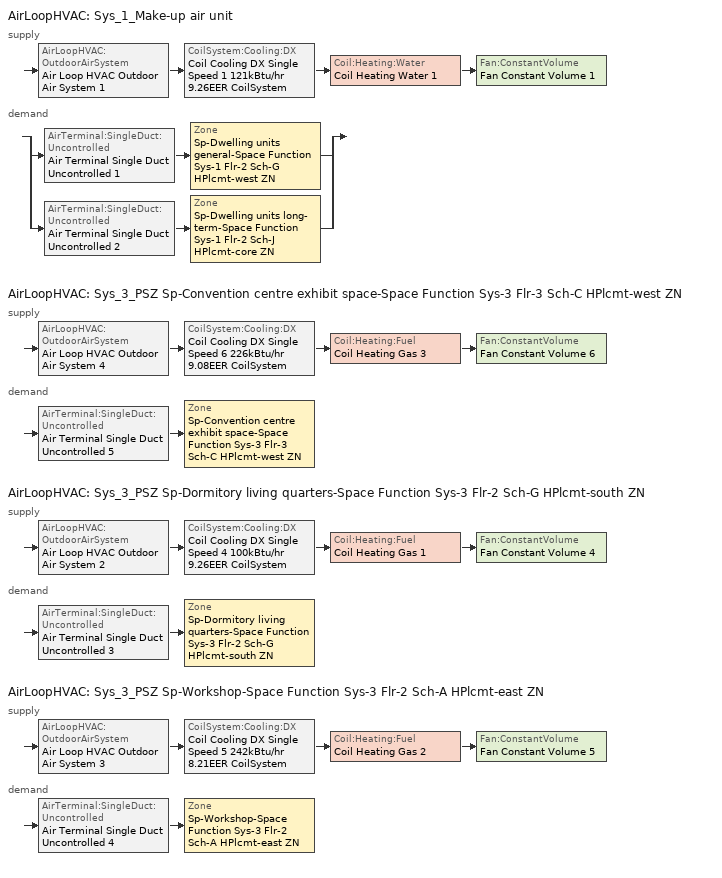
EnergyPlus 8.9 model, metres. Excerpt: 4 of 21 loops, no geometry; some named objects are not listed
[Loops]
AirLoopHVAC 'Sys_1_Make-up air unit'
 supply: AirLoopHVAC:OutdoorAirSystem 'Air Loop HVAC Outdoor Air System 1' > CoilSystem:Cooling:DX 'Coil Cooling DX Single Speed 1 121kBtu/hr 9.26EER CoilSystem' > Coil:Heating:Water 'Coil Heating Water 1' > Fan:ConstantVolume 'Fan Constant Volume 1'
 demand: split
  | AirTerminal:SingleDuct:Uncontrolled 'Air Terminal Single Duct Uncontrolled 1' > Zone 'Sp-Dwelling units general-Space Function Sys-1 Flr-2 Sch-G HPlcmt-west ZN'
  | AirTerminal:SingleDuct:Uncontrolled 'Air Terminal Single Duct Uncontrolled 2' > Zone 'Sp-Dwelling units long-term-Space Function Sys-1 Flr-2 Sch-J HPlcmt-core ZN'
AirLoopHVAC 'Sys_3_PSZ Sp-Convention centre exhibit space-Space Function Sys-3 Flr-3 Sch-C HPlcmt-west ZN'
 supply: AirLoopHVAC:OutdoorAirSystem 'Air Loop HVAC Outdoor Air System 4' > CoilSystem:Cooling:DX 'Coil Cooling DX Single Speed 6 226kBtu/hr 9.08EER CoilSystem' > Coil:Heating:Fuel 'Coil Heating Gas 3' > Fan:ConstantVolume 'Fan Constant Volume 6'
 demand: AirTerminal:SingleDuct:Uncontrolled 'Air Terminal Single Duct Uncontrolled 5' > Zone 'Sp-Convention centre exhibit space-Space Function Sys-3 Flr-3 Sch-C HPlcmt-west ZN'
AirLoopHVAC 'Sys_3_PSZ Sp-Dormitory living quarters-Space Function Sys-3 Flr-2 Sch-G HPlcmt-south ZN'
 supply: AirLoopHVAC:OutdoorAirSystem 'Air Loop HVAC Outdoor Air System 2' > CoilSystem:Cooling:DX 'Coil Cooling DX Single Speed 4 100kBtu/hr 9.26EER CoilSystem' > Coil:Heating:Fuel 'Coil Heating Gas 1' > Fan:ConstantVolume 'Fan Constant Volume 4'
 demand: AirTerminal:SingleDuct:Uncontrolled 'Air Terminal Single Duct Uncontrolled 3' > Zone 'Sp-Dormitory living quarters-Space Function Sys-3 Flr-2 Sch-G HPlcmt-south ZN'
AirLoopHVAC 'Sys_3_PSZ Sp-Workshop-Space Function Sys-3 Flr-2 Sch-A HPlcmt-east ZN'
 supply: AirLoopHVAC:OutdoorAirSystem 'Air Loop HVAC Outdoor Air System 3' > CoilSystem:Cooling:DX 'Coil Cooling DX Single Speed 5 242kBtu/hr 8.21EER CoilSystem' > Coil:Heating:Fuel 'Coil Heating Gas 2' > Fan:ConstantVolume 'Fan Constant Volume 5'
 demand: AirTerminal:SingleDuct:Uncontrolled 'Air Terminal Single Duct Uncontrolled 4' > Zone 'Sp-Workshop-Space Function Sys-3 Flr-2 Sch-A HPlcmt-east ZN'
[ZoneControl:Thermostat] Control Object Type 1=ThermostatSetpoint:DualSetpoint
Name | Zone or ZoneList | Control Type Schedule | Control Name 1
Sp-Convention centre exhibit space-Space Function Sys-3 Flr-3 Sch-C HPlcmt-west ZN Thermostat | Sp-Convention centre exhibit space-Space Function Sys-3 Flr-3 Sch-C HPlcmt-west ZN | Sp-Convention centre exhibit space-Space Function Sys-3 Flr-3 Sch-C HPlcmt-west ZN Thermostat Schedule | Space Function Convention centre exhibit space Thermostat 2
Sp-Dormitory living quarters-Space Function Sys-3 Flr-2 Sch-G HPlcmt-south ZN Thermostat | Sp-Dormitory living quarters-Space Function Sys-3 Flr-2 Sch-G HPlcmt-south ZN | Sp-Dormitory living quarters-Space Function Sys-3 Flr-2 Sch-G HPlcmt-south ZN Thermostat Schedule | Space Function Dormitory living quarters Thermostat 2
Sp-Dwelling units general-Space Function Sys-1 Flr-2 Sch-G HPlcmt-west ZN Thermostat | Sp-Dwelling units general-Space Function Sys-1 Flr-2 Sch-G HPlcmt-west ZN | Sp-Dwelling units general-Space Function Sys-1 Flr-2 Sch-G HPlcmt-west ZN Thermostat Schedule | Space Function Dwelling units general Thermostat 2
Sp-Dwelling units long-term-Space Function Sys-1 Flr-2 Sch-J HPlcmt-core ZN Thermostat | Sp-Dwelling units long-term-Space Function Sys-1 Flr-2 Sch-J HPlcmt-core ZN | Sp-Dwelling units long-term-Space Function Sys-1 Flr-2 Sch-J HPlcmt-core ZN Thermostat Schedule | Space Function Dwelling units long-term Thermostat 2
Sp-Workshop-Space Function Sys-3 Flr-2 Sch-A HPlcmt-east ZN Thermostat | Sp-Workshop-Space Function Sys-3 Flr-2 Sch-A HPlcmt-east ZN | Sp-Workshop-Space Function Sys-3 Flr-2 Sch-A HPlcmt-east ZN Thermostat Schedule | Space Function Workshop Thermostat 2
[ThermostatSetpoint:DualSetpoint]
Name | Heating Setpoint Temperature Schedule | Cooling Setpoint Temperature Schedule
Space Function Convention centre exhibit space Thermostat 2 | NECB-C-Thermostat Setpoint-Heating | NECB-C-Thermostat Setpoint-Cooling
Space Function Dormitory living quarters Thermostat 2; Space Function Dwelling units general Thermostat 2 | NECB-G-Thermostat Setpoint-Heating | NECB-G-Thermostat Setpoint-Cooling
Space Function Dwelling units long-term Thermostat 2 | NECB-J-Thermostat Setpoint-Heating | NECB-J-Thermostat Setpoint-Cooling
Space Function Workshop Thermostat 2 | NECB-A-Thermostat Setpoint-Heating | NECB-A-Thermostat Setpoint-Cooling
[AirTerminal:SingleDuct:Uncontrolled] Availability Schedule=Always On Discrete; Maximum Air Flow Rate {m3/s}=AutoSize
Air Terminal Single Duct Uncontrolled 5; Air Terminal Single Duct Uncontrolled 3; Air Terminal Single Duct Uncontrolled 1; Air Terminal Single Duct Uncontrolled 2; Air Terminal Single Duct Uncontrolled 4
[Zone equipment]
Sp-Convention centre exhibit space-Space Function Sys-3 Flr-3 Sch-C HPlcmt-west ZN: Air Terminal Single Duct Uncontrolled 5, Zone HVAC Baseboard Convective Water 5
Sp-Dormitory living quarters-Space Function Sys-3 Flr-2 Sch-G HPlcmt-south ZN: Air Terminal Single Duct Uncontrolled 3, Zone HVAC Baseboard Convective Water 3
Sp-Dwelling units general-Space Function Sys-1 Flr-2 Sch-G HPlcmt-west ZN: Sp-Dwelling units general-Space Function Sys-1 Flr-2 Sch-G HPlcmt-west ZN PTAC, Zone HVAC Baseboard Convective Water 1, Air Terminal Single Duct Uncontrolled 1
Sp-Dwelling units long-term-Space Function Sys-1 Flr-2 Sch-J HPlcmt-core ZN: Sp-Dwelling units long-term-Space Function Sys-1 Flr-2 Sch-J HPlcmt-core ZN PTAC, Zone HVAC Baseboard Convective Water 2, Air Terminal Single Duct Uncontrolled 2
Sp-Workshop-Space Function Sys-3 Flr-2 Sch-A HPlcmt-east ZN: Air Terminal Single Duct Uncontrolled 4, Zone HVAC Baseboard Convective Water 4
[Sizing:Zone] Zone Cooling Design Supply Air Temperature Input Method=SupplyAirTemperature; Zone Cooling Design Supply Air Temperature {C}=13; Zone Cooling Design Supply Air Temperature Difference {deltaC}=11.11; Zone Heating Design Supply Air Temperature Input Method=SupplyAirTemperature; Zone Heating Design Supply Air Temperature {C}=43; Zone Heating Design Supply Air Temperature Difference {deltaC}=11.11; Zone Cooling Design Supply Air Humidity Ratio {kgWater/kgDryAir}=0.0085; Zone Heating Design Supply Air Humidity Ratio {kgWater/kgDryAir}=0.008; Zone Heating Sizing Factor=1.3; Zone Cooling Sizing Factor=1.1; Cooling Design Air Flow Method=DesignDay; Cooling Design Air Flow Rate {m3/s}=0; Cooling Minimum Air Flow per Zone Floor Area {m3/s-m2}=0.000762; Cooling Minimum Air Flow {m3/s}=0; Cooling Minimum Air Flow Fraction=0; Heating Design Air Flow Method=DesignDay; Heating Design Air Flow Rate {m3/s}=0; Heating Maximum Air Flow per Zone Floor Area {m3/s-m2}=0.002032; Heating Maximum Air Flow {m3/s}=0.141576; Heating Maximum Air Flow Fraction=0.3; Account for Dedicated Outdoor Air System=No
Name | Design Specification Outdoor Air Object | Design Specification Zone Air Distribution Object
Sp-Convention centre exhibit space-Space Function Sys-3 Flr-3 Sch-C HPlcmt-west ZN | Space Function Convention centre exhibit space Ventilation | Sp-Convention centre exhibit space-Space Function Sys-3 Flr-3 Sch-C HPlcmt-west ZN Design Spec Zone Air Dist
Sp-Dormitory living quarters-Space Function Sys-3 Flr-2 Sch-G HPlcmt-south ZN | Space Function Dormitory living quarters Ventilation | Sp-Dormitory living quarters-Space Function Sys-3 Flr-2 Sch-G HPlcmt-south ZN Design Spec Zone Air Dist
Sp-Dwelling units general-Space Function Sys-1 Flr-2 Sch-G HPlcmt-west ZN | Space Function Dwelling units general Ventilation | Sp-Dwelling units general-Space Function Sys-1 Flr-2 Sch-G HPlcmt-west ZN Design Spec Zone Air Dist
Sp-Dwelling units long-term-Space Function Sys-1 Flr-2 Sch-J HPlcmt-core ZN | Space Function Dwelling units long-term Ventilation | Sp-Dwelling units long-term-Space Function Sys-1 Flr-2 Sch-J HPlcmt-core ZN Design Spec Zone Air Dist
Sp-Workshop-Space Function Sys-3 Flr-2 Sch-A HPlcmt-east ZN | Space Function Workshop Ventilation | Sp-Workshop-Space Function Sys-3 Flr-2 Sch-A HPlcmt-east ZN Design Spec Zone Air Dist
[DesignSpecification:ZoneAirDistribution] Zone Air Distribution Effectiveness in Cooling Mode=1; Zone Air Distribution Effectiveness in Heating Mode=1
Sp-Convention centre exhibit space-Space Function Sys-3 Flr-3 Sch-C HPlcmt-west ZN Design Spec Zone Air Dist; Sp-Dormitory living quarters-Space Function Sys-3 Flr-2 Sch-G HPlcmt-south ZN Design Spec Zone Air Dist; Sp-Dwelling units general-Space Function Sys-1 Flr-2 Sch-G HPlcmt-west ZN Design Spec Zone Air Dist; Sp-Dwelling units long-term-Space Function Sys-1 Flr-2 Sch-J HPlcmt-core ZN Design Spec Zone Air Dist; Sp-Workshop-Space Function Sys-3 Flr-2 Sch-A HPlcmt-east ZN Design Spec Zone Air Dist
[Controller:MechanicalVentilation] Demand Controlled Ventilation=No; System Outdoor Air Method=ZoneSum
Name | Availability Schedule | Zone Name 1 | Design Specification Outdoor Air Object Name 1 | Design Specification Zone Air Distribution Object Name 1 | Zone Name 2 | Design Specification Outdoor Air Object Name 2 | Design Specification Zone Air Distribution Object Name 2
Controller Mechanical Ventilation 4 | Sys_3_PSZ Sp-Convention centre exhibit space-Space Function Sys-3 Flr-3 Sch-C HPlcmt-west ZN Occ Sch | Sp-Convention centre exhibit space-Space Function Sys-3 Flr-3 Sch-C HPlcmt-west ZN | Space Function Convention centre exhibit space Ventilation | Sp-Convention centre exhibit space-Space Function Sys-3 Flr-3 Sch-C HPlcmt-west ZN Design Spec Zone Air Dist
Controller Mechanical Ventilation 2 | Sys_3_PSZ Sp-Dormitory living quarters-Space Function Sys-3 Flr-2 Sch-G HPlcmt-south ZN Occ Sch | Sp-Dormitory living quarters-Space Function Sys-3 Flr-2 Sch-G HPlcmt-south ZN | Space Function Dormitory living quarters Ventilation | Sp-Dormitory living quarters-Space Function Sys-3 Flr-2 Sch-G HPlcmt-south ZN Design Spec Zone Air Dist
Controller Mechanical Ventilation 1 | Sys_1_Make-up air unit Occ Sch | Sp-Dwelling units general-Space Function Sys-1 Flr-2 Sch-G HPlcmt-west ZN | Space Function Dwelling units general Ventilation | Sp-Dwelling units general-Space Function Sys-1 Flr-2 Sch-G HPlcmt-west ZN Design Spec Zone Air Dist | Sp-Dwelling units long-term-Space Function Sys-1 Flr-2 Sch-J HPlcmt-core ZN | Space Function Dwelling units long-term Ventilation | Sp-Dwelling units long-term-Space Function Sys-1 Flr-2 Sch-J HPlcmt-core ZN Design Spec Zone Air Dist
Controller Mechanical Ventilation 3 | Sys_3_PSZ Sp-Workshop-Space Function Sys-3 Flr-2 Sch-A HPlcmt-east ZN Occ Sch | Sp-Workshop-Space Function Sys-3 Flr-2 Sch-A HPlcmt-east ZN | Space Function Workshop Ventilation | Sp-Workshop-Space Function Sys-3 Flr-2 Sch-A HPlcmt-east ZN Design Spec Zone Air Dist
[DesignSpecification:OutdoorAir] Outdoor Air Method=Sum; Outdoor Air Flow per Person {m3/s-person}=0; Outdoor Air Flow per Zone {m3/s}=0; Outdoor Air Flow Air Changes per Hour {1/hr}=0
Name | Outdoor Air Flow per Zone Floor Area {m3/s-m2}
Space Function Convention centre exhibit space Ventilation | 0.0008636
Space Function Dormitory living quarters Ventilation; Space Function Dwelling units long-term Ventilation | 0.0005588
Space Function Dwelling units general Ventilation | 0.00039624
Space Function Workshop Ventilation | 0.0019304
[ZoneHVAC:PackagedTerminalAirConditioner] Availability Schedule=Always On Discrete; Cooling Supply Air Flow Rate {m3/s}=Autosize; Heating Supply Air Flow Rate {m3/s}=Autosize; No Load Supply Air Flow Rate {m3/s}=Autosize; Cooling Outdoor Air Flow Rate {m3/s}=Autosize; Heating Outdoor Air Flow Rate {m3/s}=Autosize; No Load Outdoor Air Flow Rate {m3/s}=Autosize; Fan Placement=DrawThrough
Name | Supply Air Fan | Heating Coil | Cooling Coil
Sp-Dwelling units general-Space Function Sys-1 Flr-2 Sch-G HPlcmt-west ZN PTAC | Fan Constant Volume 2 | Coil Heating Electric 1 | Coil Cooling DX Single Speed 2 155kBtu/hr 9.3EER
Sp-Dwelling units long-term-Space Function Sys-1 Flr-2 Sch-J HPlcmt-core ZN PTAC | Fan Constant Volume 3 | Coil Heating Electric 2 | Coil Cooling DX Single Speed 3 87kBtu/hr 9.3EER
[Fan:ConstantVolume] Fan Total Efficiency=0.39975; Pressure Rise {Pa}=640; Maximum Flow Rate {m3/s}=AutoSize; Motor Efficiency=0.615; Motor In Airstream Fraction=1
Name | Availability Schedule
Fan Constant Volume 2; Fan Constant Volume 3 | Always On Discrete
Fan Constant Volume 1 | Sys_1_Make-up air unit Occ Sch
Fan Constant Volume 6 | Sys_3_PSZ Sp-Convention centre exhibit space-Space Function Sys-3 Flr-3 Sch-C HPlcmt-west ZN Occ Sch
Fan Constant Volume 4 | Sys_3_PSZ Sp-Dormitory living quarters-Space Function Sys-3 Flr-2 Sch-G HPlcmt-south ZN Occ Sch
Fan Constant Volume 5 | Sys_3_PSZ Sp-Workshop-Space Function Sys-3 Flr-2 Sch-A HPlcmt-east ZN Occ Sch
[Coil:Heating:Electric] Availability Schedule=ON_OFF_ALWAYS_OFF; Efficiency=1; Nominal Capacity {W}=Autosize
Coil Heating Electric 1; Coil Heating Electric 2
[Coil:Cooling:DX:SingleSpeed] Availability Schedule=Always On Discrete; Gross Rated Total Cooling Capacity {W}=Autosize; Gross Rated Sensible Heat Ratio=Autosize; Rated Air Flow Rate {m3/s}=Autosize; Rated Evaporator Fan Power Per Volume Flow Rate {W/(m3/s)}=773.3; Total Cooling Capacity Function of Temperature Curve=DXCOOL-NECB2011-REF-CAPFT; Total Cooling Capacity Function of Flow Fraction Curve=DXCOOL-NECB2011-REF-CAPFFLOW; Energy Input Ratio Function of Temperature Curve=DXCOOL-NECB2011-REF-COOLEIRFT; Energy Input Ratio Function of Flow Fraction Curve=DXCOOL-NECB2011-REF-COOLEIRFFLOW; Part Load Fraction Correlation Curve=DXCOOL-NECB2011-REF-COOLPLFFPLR; Condenser Type=AirCooled; Evaporative Condenser Effectiveness=0; Evaporative Condenser Air Flow Rate {m3/s}=Autosize; Evaporative Condenser Pump Rated Power Consumption {W}=Autosize; Crankcase Heater Capacity {W}=0; Maximum Outdoor Dry-Bulb Temperature for Crankcase Heater Operation {C}=0; Basin Heater Capacity {W/K}=0; Basin Heater Setpoint Temperature {C}=10
Name | Gross Rated Cooling COP {W/W}
Coil Cooling DX Single Speed 2 155kBtu/hr 9.3EER | 3.25803
Coil Cooling DX Single Speed 3 87kBtu/hr 9.3EER | 3.20856
Coil Cooling DX Single Speed 1 121kBtu/hr 9.26EER | 3.21763
Coil Cooling DX Single Speed 6 226kBtu/hr 9.08EER | 3.22964
Coil Cooling DX Single Speed 4 100kBtu/hr 9.26EER | 3.20232
Coil Cooling DX Single Speed 5 242kBtu/hr 8.21EER | 2.9309
[AirLoopHVAC] Design Supply Air Flow Rate {m3/s}=AutoSize
Sys_1_Make-up air unit; Sys_3_PSZ Sp-Convention centre exhibit space-Space Function Sys-3 Flr-3 Sch-C HPlcmt-west ZN; Sys_3_PSZ Sp-Dormitory living quarters-Space Function Sys-3 Flr-2 Sch-G HPlcmt-south ZN; Sys_3_PSZ Sp-Workshop-Space Function Sys-3 Flr-2 Sch-A HPlcmt-east ZN
[Sizing:System] Design Outdoor Air Flow Rate {m3/s}=Autosize; Central Heating Maximum System Air Flow Ratio=1; Preheat Design Temperature {C}=7; Preheat Design Humidity Ratio {kgWater/kgDryAir}=0.008; Precool Design Temperature {C}=13; Precool Design Humidity Ratio {kgWater/kgDryAir}=0.008; Central Cooling Design Supply Air Temperature {C}=13; Central Heating Design Supply Air Temperature {C}=43; Type of Zone Sum to Use=NonCoincident; Central Cooling Design Supply Air Humidity Ratio {kgWater/kgDryAir}=0.0085; Central Heating Design Supply Air Humidity Ratio {kgWater/kgDryAir}=0.008; Cooling Supply Air Flow Rate Method=DesignDay; Cooling Supply Air Flow Rate {m3/s}=0; Cooling Supply Air Flow Rate Per Floor Area {m3/s-m2}=0.00996765; Cooling Fraction of Autosized Cooling Supply Air Flow Rate=1; Cooling Supply Air Flow Rate Per Unit Cooling Capacity {m3/s-W}=3.94755e-05; Heating Supply Air Flow Rate Method=DesignDay; Heating Supply Air Flow Rate {m3/s}=0; Heating Supply Air Flow Rate Per Floor Area {m3/s-m2}=0.00996765; Heating Fraction of Autosized Heating Supply Air Flow Rate=1; Heating Fraction of Autosized Cooling Supply Air Flow Rate=1; Heating Supply Air Flow Rate Per Unit Heating Capacity {m3/s-W}=3.15882e-05; System Outdoor Air Method=ZoneSum; Zone Maximum Outdoor Air Fraction=1; Cooling Design Capacity Method=CoolingDesignCapacity; Cooling Design Capacity {W}=Autosize; Cooling Design Capacity Per Floor Area {W/m2}=234.7; Fraction of Autosized Cooling Design Capacity=1; Heating Design Capacity Method=HeatingDesignCapacity; Heating Design Capacity {W}=Autosize; Heating Design Capacity Per Floor Area {W/m2}=157; Fraction of Autosized Heating Design Capacity=1; Central Cooling Capacity Control Method=OnOff
Name | Type of Load to Size On | 100% Outdoor Air in Cooling | 100% Outdoor Air in Heating
Sys_1_Make-up air unit | VentilationRequirement | Yes | Yes
Sys_3_PSZ Sp-Convention centre exhibit space-Space Function Sys-3 Flr-3 Sch-C HPlcmt-west ZN; Sys_3_PSZ Sp-Dormitory living quarters-Space Function Sys-3 Flr-2 Sch-G HPlcmt-south ZN; Sys_3_PSZ Sp-Workshop-Space Function Sys-3 Flr-2 Sch-A HPlcmt-east ZN | Sensible | No | No
[Controller:WaterCoil]
Controller Water Coil 1: Control Variable=Temperature; Action=Normal; Actuator Variable=Flow; Controller Convergence Tolerance {deltaC}=0.0001; Maximum Actuated Flow {m3/s}=Autosize; Minimum Actuated Flow {m3/s}=0
[Controller:OutdoorAir] Minimum Outdoor Air Flow Rate {m3/s}=Autosize; Maximum Outdoor Air Flow Rate {m3/s}=Autosize; Economizer Control Type=DifferentialEnthalpy; Economizer Control Action Type=ModulateFlow; Lockout Type=NoLockout; Minimum Limit Type=FixedMinimum; High Humidity Control=No; Control High Indoor Humidity Based on Outdoor Humidity Ratio=Yes
Name | Minimum Outdoor Air Schedule | Mechanical Ventilation Controller | Heat Recovery Bypass Control Type
Controller Outdoor Air 1 | Sys_1_Make-up air unit Occ Sch | Controller Mechanical Ventilation 1 | BypassWhenWithinEconomizerLimits
Controller Outdoor Air 4 | Sys_3_PSZ Sp-Convention centre exhibit space-Space Function Sys-3 Flr-3 Sch-C HPlcmt-west ZN Occ Sch | Controller Mechanical Ventilation 4 | BypassWhenOAFlowGreaterThanMinimum
Controller Outdoor Air 2 | Sys_3_PSZ Sp-Dormitory living quarters-Space Function Sys-3 Flr-2 Sch-G HPlcmt-south ZN Occ Sch | Controller Mechanical Ventilation 2 | BypassWhenOAFlowGreaterThanMinimum
Controller Outdoor Air 3 | Sys_3_PSZ Sp-Workshop-Space Function Sys-3 Flr-2 Sch-A HPlcmt-east ZN Occ Sch | Controller Mechanical Ventilation 3 | BypassWhenOAFlowGreaterThanMinimum
[HeatExchanger:AirToAir:SensibleAndLatent] Availability Schedule=Always On Discrete; Nominal Supply Air Flow Rate {m3/s}=Autosize; Sensible Effectiveness at 100% Heating Air Flow=0.5; Latent Effectiveness at 100% Heating Air Flow=0.5; Sensible Effectiveness at 75% Heating Air Flow=0.5; Latent Effectiveness at 75% Heating Air Flow=0.5; Sensible Effectiveness at 100% Cooling Air Flow=0.5; Latent Effectiveness at 100% Cooling Air Flow=0.5; Sensible Effectiveness at 75% Cooling Air Flow=0.5; Latent Effectiveness at 75% Cooling Air Flow=0.5; Supply Air Outlet Temperature Control=Yes; Heat Exchanger Type=Rotary; Frost Control Type=ExhaustOnly; Threshold Temperature {C}=-23.3; Initial Defrost Time Fraction=0.167; Rate of Defrost Time Fraction Increase {1/K}=1.44; Economizer Lockout=Yes
Name | Nominal Electric Power {W}
Sys_1_Make-up air unit ERV | 1585.41
Sys_3_PSZ Sp-Convention centre exhibit space-Space Function Sys-3 Flr-3 Sch-C HPlcmt-west ZN ERV | 1211.81
Sys_3_PSZ Sp-Dormitory living quarters-Space Function Sys-3 Flr-2 Sch-G HPlcmt-south ZN ERV | 801.761
Sys_3_PSZ Sp-Workshop-Space Function Sys-3 Flr-2 Sch-A HPlcmt-east ZN ERV | 2646.99
[SetpointManager:OutdoorAirPretreat] Control Variable=Temperature; Minimum Setpoint Temperature {C}=-99; Maximum Setpoint Temperature {C}=99; Minimum Setpoint Humidity Ratio {kgWater/kgDryAir}=1e-05; Maximum Setpoint Humidity Ratio {kgWater/kgDryAir}=1
Setpoint Manager Outdoor Air Pretreat 1; Setpoint Manager Outdoor Air Pretreat 2; Setpoint Manager Outdoor Air Pretreat 3; Setpoint Manager Outdoor Air Pretreat 4
[SetpointManager:MixedAir] Control Variable=Temperature
Node 44 OS Default SPM; Node 43 OS Default SPM; Node 42 OS Default SPM; Node 91 OS Default SPM; Node 90 OS Default SPM; Node 89 OS Default SPM; Node 65 OS Default SPM; Node 64 OS Default SPM; Node 63 OS Default SPM; Node 78 OS Default SPM; Node 77 OS Default SPM; Node 76 OS Default SPM
[CoilSystem:Cooling:DX] Availability Schedule=Always On Discrete
Name | Cooling Coil
Coil Cooling DX Single Speed 1 121kBtu/hr 9.26EER CoilSystem | Coil Cooling DX Single Speed 1 121kBtu/hr 9.26EER
Coil Cooling DX Single Speed 6 226kBtu/hr 9.08EER CoilSystem | Coil Cooling DX Single Speed 6 226kBtu/hr 9.08EER
Coil Cooling DX Single Speed 4 100kBtu/hr 9.26EER CoilSystem | Coil Cooling DX Single Speed 4 100kBtu/hr 9.26EER
Coil Cooling DX Single Speed 5 242kBtu/hr 8.21EER CoilSystem | Coil Cooling DX Single Speed 5 242kBtu/hr 8.21EER
[Coil:Heating:Water]
Coil Heating Water 1: Availability Schedule=Always On Discrete; U-Factor Times Area Value {W/K}=Autosize; Maximum Water Flow Rate {m3/s}=Autosize; Performance Input Method=UFactorTimesAreaAndDesignWaterFlowRate; Rated Capacity {W}=Autosize; Rated Inlet Water Temperature {C}=82.2; Rated Inlet Air Temperature {C}=16.6; Rated Outlet Water Temperature {C}=71.1; Rated Outlet Air Temperature {C}=32.2; Rated Ratio for Air and Water Convection=0.5
[SetpointManager:Scheduled]
Setpoint Manager Scheduled 1: Control Variable=Temperature; Schedule=Makeup-Air Unit Supply Air Temp
[Coil:Heating:Fuel] Availability Schedule=Always On Discrete; Fuel Type=NaturalGas; Burner Efficiency=0.81; Nominal Capacity {W}=AutoSize; Parasitic Electric Load {W}=0; Part Load Fraction Correlation Curve=FURNACE-EFFPLR-NECB2011; Parasitic Fuel Load {W}=0
Coil Heating Gas 3; Coil Heating Gas 1; Coil Heating Gas 2
[SetpointManager:SingleZone:Reheat] Control Variable=Temperature; Minimum Supply Air Temperature {C}=13; Maximum Supply Air Temperature {C}=43
Name | Control Zone
Setpoint Manager Single Zone Reheat 3 | Sp-Convention centre exhibit space-Space Function Sys-3 Flr-3 Sch-C HPlcmt-west ZN
Setpoint Manager Single Zone Reheat 1 | Sp-Dormitory living quarters-Space Function Sys-3 Flr-2 Sch-G HPlcmt-south ZN
Setpoint Manager Single Zone Reheat 2 | Sp-Workshop-Space Function Sys-3 Flr-2 Sch-A HPlcmt-east ZN
[Schedule:Compact]
Sp-Convention centre exhibit space-Space Function Sys-3 Flr-3 Sch-C HPlcmt-west ZN Thermostat Schedule; Sp-Dormitory living quarters-Space Function Sys-3 Flr-2 Sch-G HPlcmt-south ZN Thermostat Schedule; Sp-Dwelling units general-Space Function Sys-1 Flr-2 Sch-G HPlcmt-west ZN Thermostat Schedule; Sp-Dwelling units long-term-Space Function Sys-1 Flr-2 Sch-J HPlcmt-core ZN Thermostat Schedule; Sp-Workshop-Space Function Sys-3 Flr-2 Sch-A HPlcmt-east ZN Thermostat Schedule: Through: 12/31, For: AllDays, Until: 24:00, 4
[Schedule:Day:Interval]
NECB-C-Thermostat Setpoint-Heating Sun|Hol Day: No, 09:00, 18, 10:00, 20, 19:00, 22, 24:00, 18
NECB-C-Thermostat Setpoint-Heating Default|Wkdy Day; NECB-C-Thermostat Setpoint-Heating Sat Day; NECB-C-Thermostat Setpoint-Heating Default: No, 07:00, 18, 08:00, 20, 21:00, 22, 24:00, 18
NECB-C-Thermostat Setpoint-Cooling Sun|Hol Day: No, 07:00, 35, 19:00, 24, 24:00, 35
NECB-C-Thermostat Setpoint-Cooling Default|Wkdy Day; NECB-C-Thermostat Setpoint-Cooling Sat Day; NECB-C-Thermostat Setpoint-Cooling Default: No, 07:00, 35, 21:00, 24, 24:00, 35
Sys_3_PSZ Sp-Convention centre exhibit space-Space Function Sys-3 Flr-3 Sch-C HPlcmt-west ZN Occ Sch Sunday: No, 09:00, 0, 19:00, 1, 24:00, 0
Sys_3_PSZ Sp-Convention centre exhibit space-Space Function Sys-3 Flr-3 Sch-C HPlcmt-west ZN Occ Sch Monday; Sys_3_PSZ Sp-Convention centre exhibit space-Space Function Sys-3 Flr-3 Sch-C HPlcmt-west ZN Occ Sch Tuesday; Sys_3_PSZ Sp-Convention centre exhibit space-Space Function Sys-3 Flr-3 Sch-C HPlcmt-west ZN Occ Sch Wednesday; Sys_3_PSZ Sp-Convention centre exhibit space-Space Function Sys-3 Flr-3 Sch-C HPlcmt-west ZN Occ Sch Thursday; Sys_3_PSZ Sp-Convention centre exhibit space-Space Function Sys-3 Flr-3 Sch-C HPlcmt-west ZN Occ Sch Friday; Sys_3_PSZ Sp-Convention centre exhibit space-Space Function Sys-3 Flr-3 Sch-C HPlcmt-west ZN Occ Sch Saturday: No, 09:00, 0, 21:00, 1, 24:00, 0
Sys_3_PSZ Sp-Convention centre exhibit space-Space Function Sys-3 Flr-3 Sch-C HPlcmt-west ZN Occ Sch Default; Sys_3_PSZ Sp-Convention centre exhibit space-Space Function Sys-3 Flr-3 Sch-C HPlcmt-west ZN Occ Sch Summer Design Day; Sys_3_PSZ Sp-Convention centre exhibit space-Space Function Sys-3 Flr-3 Sch-C HPlcmt-west ZN Occ Sch Winter Design Day; Sys_3_PSZ Sp-Dormitory living quarters-Space Function Sys-3 Flr-2 Sch-G HPlcmt-south ZN Occ Sch Sunday; Sys_3_PSZ Sp-Dormitory living quarters-Space Function Sys-3 Flr-2 Sch-G HPlcmt-south ZN Occ Sch Monday; Sys_3_PSZ Sp-Dormitory living quarters-Space Function Sys-3 Flr-2 Sch-G HPlcmt-south ZN Occ Sch Tuesday; Sys_3_PSZ Sp-Dormitory living quarters-Space Function Sys-3 Flr-2 Sch-G HPlcmt-south ZN Occ Sch Wednesday; Sys_3_PSZ Sp-Dormitory living quarters-Space Function Sys-3 Flr-2 Sch-G HPlcmt-south ZN Occ Sch Thursday; Sys_3_PSZ Sp-Dormitory living quarters-Space Function Sys-3 Flr-2 Sch-G HPlcmt-south ZN Occ Sch Friday; Sys_3_PSZ Sp-Dormitory living quarters-Space Function Sys-3 Flr-2 Sch-G HPlcmt-south ZN Occ Sch Saturday; Sys_3_PSZ Sp-Dormitory living quarters-Space Function Sys-3 Flr-2 Sch-G HPlcmt-south ZN Occ Sch Default; Sys_3_PSZ Sp-Dormitory living quarters-Space Function Sys-3 Flr-2 Sch-G HPlcmt-south ZN Occ Sch Summer Design Day; Sys_3_PSZ Sp-Dormitory living quarters-Space Function Sys-3 Flr-2 Sch-G HPlcmt-south ZN Occ Sch Winter Design Day; Sys_1_Make-up air unit Occ Sch Sunday; Sys_1_Make-up air unit Occ Sch Monday; Sys_1_Make-up air unit Occ Sch Tuesday; Sys_1_Make-up air unit Occ Sch Wednesday; Sys_1_Make-up air unit Occ Sch Thursday; Sys_1_Make-up air unit Occ Sch Friday; Sys_1_Make-up air unit Occ Sch Saturday; Sys_1_Make-up air unit Occ Sch Default; Sys_1_Make-up air unit Occ Sch Summer Design Day; Sys_1_Make-up air unit Occ Sch Winter Design Day; Sys_3_PSZ Sp-Workshop-Space Function Sys-3 Flr-2 Sch-A HPlcmt-east ZN Occ Sch Default; Sys_3_PSZ Sp-Workshop-Space Function Sys-3 Flr-2 Sch-A HPlcmt-east ZN Occ Sch Summer Design Day; Sys_3_PSZ Sp-Workshop-Space Function Sys-3 Flr-2 Sch-A HPlcmt-east ZN Occ Sch Winter Design Day: No, 24:00, 1
NECB-G-Thermostat Setpoint-Heating Sun|Hol Day; NECB-G-Thermostat Setpoint-Heating Default|Wkdy Day; NECB-G-Thermostat Setpoint-Heating Sat Day; NECB-G-Thermostat Setpoint-Heating Default: No, 01:00, 22, 07:00, 18, 08:00, 20, 24:00, 22
NECB-G-Thermostat Setpoint-Cooling Sun|Hol Day; NECB-G-Thermostat Setpoint-Cooling Default|Wkdy Day; NECB-G-Thermostat Setpoint-Cooling Sat Day; NECB-G-Thermostat Setpoint-Cooling Default; NECB-J-Thermostat Setpoint-Cooling Sun|Hol Day; NECB-J-Thermostat Setpoint-Cooling Default|Wkdy Day; NECB-J-Thermostat Setpoint-Cooling Sat Day; NECB-J-Thermostat Setpoint-Cooling Default: No, 24:00, 24
sunON_OFF_ALWAYS_OFF 1; wkdON_OFF_ALWAYS_OFF 1; satON_OFF_ALWAYS_OFF 1; Schedule Day 3: No, 01:00, 0, 02:00, 0, 03:00, 0, 04:00, 0, 05:00, 0, 06:00, 0, 07:00, 0, 08:00, 0, 09:00, 0, 10:00, 0, 11:00, 0, 12:00, 0, 13:00, 0, 14:00, 0, 15:00, 0, 16:00, 0, 17:00, 0, 18:00, 0, 19:00, 0, 20:00, 0, 21:00, 0, 22:00, 0, 23:00, 0, 24:00, 0
NECB-J-Thermostat Setpoint-Heating Sun|Hol Day; NECB-J-Thermostat Setpoint-Heating Default|Wkdy Day; NECB-J-Thermostat Setpoint-Heating Sat Day; NECB-J-Thermostat Setpoint-Heating Default: No, 24:00, 22
NECB-A-Thermostat Setpoint-Heating Sun|Hol Day; NECB-A-Thermostat Setpoint-Heating Sat Day: No, 24:00, 18
NECB-A-Thermostat Setpoint-Heating Default|Wkdy Day; NECB-A-Thermostat Setpoint-Heating Default: No, 06:00, 18, 07:00, 20, 21:00, 22, 24:00, 18
NECB-A-Thermostat Setpoint-Cooling Sun|Hol Day; NECB-A-Thermostat Setpoint-Cooling Sat Day: No, 24:00, 35
NECB-A-Thermostat Setpoint-Cooling Default|Wkdy Day; NECB-A-Thermostat Setpoint-Cooling Default: No, 06:00, 35, 21:00, 24, 24:00, 35
Sys_3_PSZ Sp-Workshop-Space Function Sys-3 Flr-2 Sch-A HPlcmt-east ZN Occ Sch Sunday; Sys_3_PSZ Sp-Workshop-Space Function Sys-3 Flr-2 Sch-A HPlcmt-east ZN Occ Sch Saturday: No, 24:00, 0
Sys_3_PSZ Sp-Workshop-Space Function Sys-3 Flr-2 Sch-A HPlcmt-east ZN Occ Sch Monday; Sys_3_PSZ Sp-Workshop-Space Function Sys-3 Flr-2 Sch-A HPlcmt-east ZN Occ Sch Tuesday; Sys_3_PSZ Sp-Workshop-Space Function Sys-3 Flr-2 Sch-A HPlcmt-east ZN Occ Sch Wednesday; Sys_3_PSZ Sp-Workshop-Space Function Sys-3 Flr-2 Sch-A HPlcmt-east ZN Occ Sch Thursday; Sys_3_PSZ Sp-Workshop-Space Function Sys-3 Flr-2 Sch-A HPlcmt-east ZN Occ Sch Friday: No, 08:00, 0, 19:00, 1, 24:00, 0
Makeup Air Unit Supply Air Temp Default: No, 24:00, 20
[Schedule:Week:Daily]
NECB-C-Thermostat Setpoint-Heating Week Rule - Jan1-Dec31: NECB-C-Thermostat Setpoint-Heating Sun|Hol Day, NECB-C-Thermostat Setpoint-Heating Default|Wkdy Day, NECB-C-Thermostat Setpoint-Heating Default|Wkdy Day, NECB-C-Thermostat Setpoint-Heating Default|Wkdy Day, NECB-C-Thermostat Setpoint-Heating Default|Wkdy Day, NECB-C-Thermostat Setpoint-Heating Default|Wkdy Day, NECB-C-Thermostat Setpoint-Heating Sat Day, NECB-C-Thermostat Setpoint-Heating Default, NECB-C-Thermostat Setpoint-Heating Default, NECB-C-Thermostat Setpoint-Heating Default, NECB-C-Thermostat Setpoint-Heating Default, NECB-C-Thermostat Setpoint-Heating Default
NECB-C-Thermostat Setpoint-Cooling Week Rule - Jan1-Dec31: NECB-C-Thermostat Setpoint-Cooling Sun|Hol Day, NECB-C-Thermostat Setpoint-Cooling Default|Wkdy Day, NECB-C-Thermostat Setpoint-Cooling Default|Wkdy Day, NECB-C-Thermostat Setpoint-Cooling Default|Wkdy Day, NECB-C-Thermostat Setpoint-Cooling Default|Wkdy Day, NECB-C-Thermostat Setpoint-Cooling Default|Wkdy Day, NECB-C-Thermostat Setpoint-Cooling Sat Day, NECB-C-Thermostat Setpoint-Cooling Default, NECB-C-Thermostat Setpoint-Cooling Default, NECB-C-Thermostat Setpoint-Cooling Default, NECB-C-Thermostat Setpoint-Cooling Default, NECB-C-Thermostat Setpoint-Cooling Default
Sys_3_PSZ Sp-Convention centre exhibit space-Space Function Sys-3 Flr-3 Sch-C HPlcmt-west ZN Occ Sch Week Rule - Jan1-Dec31: Sys_3_PSZ Sp-Convention centre exhibit space-Space Function Sys-3 Flr-3 Sch-C HPlcmt-west ZN Occ Sch Sunday, Sys_3_PSZ Sp-Convention centre exhibit space-Space Function Sys-3 Flr-3 Sch-C HPlcmt-west ZN Occ Sch Monday, Sys_3_PSZ Sp-Convention centre exhibit space-Space Function Sys-3 Flr-3 Sch-C HPlcmt-west ZN Occ Sch Tuesday, Sys_3_PSZ Sp-Convention centre exhibit space-Space Function Sys-3 Flr-3 Sch-C HPlcmt-west ZN Occ Sch Wednesday, Sys_3_PSZ Sp-Convention centre exhibit space-Space Function Sys-3 Flr-3 Sch-C HPlcmt-west ZN Occ Sch Thursday, Sys_3_PSZ Sp-Convention centre exhibit space-Space Function Sys-3 Flr-3 Sch-C HPlcmt-west ZN Occ Sch Friday, Sys_3_PSZ Sp-Convention centre exhibit space-Space Function Sys-3 Flr-3 Sch-C HPlcmt-west ZN Occ Sch Saturday, Sys_3_PSZ Sp-Convention centre exhibit space-Space Function Sys-3 Flr-3 Sch-C HPlcmt-west ZN Occ Sch Default, Sys_3_PSZ Sp-Convention centre exhibit space-Space Function Sys-3 Flr-3 Sch-C HPlcmt-west ZN Occ Sch Summer Design Day, Sys_3_PSZ Sp-Convention centre exhibit space-Space Function Sys-3 Flr-3 Sch-C HPlcmt-west ZN Occ Sch Winter Design Day, Sys_3_PSZ Sp-Convention centre exhibit space-Space Function Sys-3 Flr-3 Sch-C HPlcmt-west ZN Occ Sch Default, Sys_3_PSZ Sp-Convention centre exhibit space-Space Function Sys-3 Flr-3 Sch-C HPlcmt-west ZN Occ Sch Default
NECB-G-Thermostat Setpoint-Heating Week Rule - Jan1-Dec31: NECB-G-Thermostat Setpoint-Heating Sun|Hol Day, NECB-G-Thermostat Setpoint-Heating Default|Wkdy Day, NECB-G-Thermostat Setpoint-Heating Default|Wkdy Day, NECB-G-Thermostat Setpoint-Heating Default|Wkdy Day, NECB-G-Thermostat Setpoint-Heating Default|Wkdy Day, NECB-G-Thermostat Setpoint-Heating Default|Wkdy Day, NECB-G-Thermostat Setpoint-Heating Sat Day, NECB-G-Thermostat Setpoint-Heating Default, NECB-G-Thermostat Setpoint-Heating Default, NECB-G-Thermostat Setpoint-Heating Default, NECB-G-Thermostat Setpoint-Heating Default, NECB-G-Thermostat Setpoint-Heating Default
NECB-G-Thermostat Setpoint-Cooling Week Rule - Jan1-Dec31: NECB-G-Thermostat Setpoint-Cooling Sun|Hol Day, NECB-G-Thermostat Setpoint-Cooling Default|Wkdy Day, NECB-G-Thermostat Setpoint-Cooling Default|Wkdy Day, NECB-G-Thermostat Setpoint-Cooling Default|Wkdy Day, NECB-G-Thermostat Setpoint-Cooling Default|Wkdy Day, NECB-G-Thermostat Setpoint-Cooling Default|Wkdy Day, NECB-G-Thermostat Setpoint-Cooling Sat Day, NECB-G-Thermostat Setpoint-Cooling Default, NECB-G-Thermostat Setpoint-Cooling Default, NECB-G-Thermostat Setpoint-Cooling Default, NECB-G-Thermostat Setpoint-Cooling Default, NECB-G-Thermostat Setpoint-Cooling Default
Sys_3_PSZ Sp-Dormitory living quarters-Space Function Sys-3 Flr-2 Sch-G HPlcmt-south ZN Occ Sch Week Rule - Jan1-Dec31: Sys_3_PSZ Sp-Dormitory living quarters-Space Function Sys-3 Flr-2 Sch-G HPlcmt-south ZN Occ Sch Sunday, Sys_3_PSZ Sp-Dormitory living quarters-Space Function Sys-3 Flr-2 Sch-G HPlcmt-south ZN Occ Sch Monday, Sys_3_PSZ Sp-Dormitory living quarters-Space Function Sys-3 Flr-2 Sch-G HPlcmt-south ZN Occ Sch Tuesday, Sys_3_PSZ Sp-Dormitory living quarters-Space Function Sys-3 Flr-2 Sch-G HPlcmt-south ZN Occ Sch Wednesday, Sys_3_PSZ Sp-Dormitory living quarters-Space Function Sys-3 Flr-2 Sch-G HPlcmt-south ZN Occ Sch Thursday, Sys_3_PSZ Sp-Dormitory living quarters-Space Function Sys-3 Flr-2 Sch-G HPlcmt-south ZN Occ Sch Friday, Sys_3_PSZ Sp-Dormitory living quarters-Space Function Sys-3 Flr-2 Sch-G HPlcmt-south ZN Occ Sch Saturday, Sys_3_PSZ Sp-Dormitory living quarters-Space Function Sys-3 Flr-2 Sch-G HPlcmt-south ZN Occ Sch Default, Sys_3_PSZ Sp-Dormitory living quarters-Space Function Sys-3 Flr-2 Sch-G HPlcmt-south ZN Occ Sch Summer Design Day, Sys_3_PSZ Sp-Dormitory living quarters-Space Function Sys-3 Flr-2 Sch-G HPlcmt-south ZN Occ Sch Winter Design Day, Sys_3_PSZ Sp-Dormitory living quarters-Space Function Sys-3 Flr-2 Sch-G HPlcmt-south ZN Occ Sch Default, Sys_3_PSZ Sp-Dormitory living quarters-Space Function Sys-3 Flr-2 Sch-G HPlcmt-south ZN Occ Sch Default
ON_OFF_ALWAYS_OFF Week Rule - Jan1-Dec31: sunON_OFF_ALWAYS_OFF 1, wkdON_OFF_ALWAYS_OFF 1, wkdON_OFF_ALWAYS_OFF 1, wkdON_OFF_ALWAYS_OFF 1, wkdON_OFF_ALWAYS_OFF 1, wkdON_OFF_ALWAYS_OFF 1, satON_OFF_ALWAYS_OFF 1, Schedule Day 3, Schedule Day 3, Schedule Day 3, Schedule Day 3, Schedule Day 3
Sys_1_Make-up air unit Occ Sch Week Rule - Jan1-Dec31: Sys_1_Make-up air unit Occ Sch Sunday, Sys_1_Make-up air unit Occ Sch Monday, Sys_1_Make-up air unit Occ Sch Tuesday, Sys_1_Make-up air unit Occ Sch Wednesday, Sys_1_Make-up air unit Occ Sch Thursday, Sys_1_Make-up air unit Occ Sch Friday, Sys_1_Make-up air unit Occ Sch Saturday, Sys_1_Make-up air unit Occ Sch Default, Sys_1_Make-up air unit Occ Sch Summer Design Day, Sys_1_Make-up air unit Occ Sch Winter Design Day, Sys_1_Make-up air unit Occ Sch Default, Sys_1_Make-up air unit Occ Sch Default
NECB-J-Thermostat Setpoint-Heating Week Rule - Jan1-Dec31: NECB-J-Thermostat Setpoint-Heating Sun|Hol Day, NECB-J-Thermostat Setpoint-Heating Default|Wkdy Day, NECB-J-Thermostat Setpoint-Heating Default|Wkdy Day, NECB-J-Thermostat Setpoint-Heating Default|Wkdy Day, NECB-J-Thermostat Setpoint-Heating Default|Wkdy Day, NECB-J-Thermostat Setpoint-Heating Default|Wkdy Day, NECB-J-Thermostat Setpoint-Heating Sat Day, NECB-J-Thermostat Setpoint-Heating Default, NECB-J-Thermostat Setpoint-Heating Default, NECB-J-Thermostat Setpoint-Heating Default, NECB-J-Thermostat Setpoint-Heating Default, NECB-J-Thermostat Setpoint-Heating Default
NECB-J-Thermostat Setpoint-Cooling Week Rule - Jan1-Dec31: NECB-J-Thermostat Setpoint-Cooling Sun|Hol Day, NECB-J-Thermostat Setpoint-Cooling Default|Wkdy Day, NECB-J-Thermostat Setpoint-Cooling Default|Wkdy Day, NECB-J-Thermostat Setpoint-Cooling Default|Wkdy Day, NECB-J-Thermostat Setpoint-Cooling Default|Wkdy Day, NECB-J-Thermostat Setpoint-Cooling Default|Wkdy Day, NECB-J-Thermostat Setpoint-Cooling Sat Day, NECB-J-Thermostat Setpoint-Cooling Default, NECB-J-Thermostat Setpoint-Cooling Default, NECB-J-Thermostat Setpoint-Cooling Default, NECB-J-Thermostat Setpoint-Cooling Default, NECB-J-Thermostat Setpoint-Cooling Default
NECB-A-Thermostat Setpoint-Heating Week Rule - Jan1-Dec31: NECB-A-Thermostat Setpoint-Heating Sun|Hol Day, NECB-A-Thermostat Setpoint-Heating Default|Wkdy Day, NECB-A-Thermostat Setpoint-Heating Default|Wkdy Day, NECB-A-Thermostat Setpoint-Heating Default|Wkdy Day, NECB-A-Thermostat Setpoint-Heating Default|Wkdy Day, NECB-A-Thermostat Setpoint-Heating Default|Wkdy Day, NECB-A-Thermostat Setpoint-Heating Sat Day, NECB-A-Thermostat Setpoint-Heating Default, NECB-A-Thermostat Setpoint-Heating Default, NECB-A-Thermostat Setpoint-Heating Default, NECB-A-Thermostat Setpoint-Heating Default, NECB-A-Thermostat Setpoint-Heating Default
NECB-A-Thermostat Setpoint-Cooling Week Rule - Jan1-Dec31: NECB-A-Thermostat Setpoint-Cooling Sun|Hol Day, NECB-A-Thermostat Setpoint-Cooling Default|Wkdy Day, NECB-A-Thermostat Setpoint-Cooling Default|Wkdy Day, NECB-A-Thermostat Setpoint-Cooling Default|Wkdy Day, NECB-A-Thermostat Setpoint-Cooling Default|Wkdy Day, NECB-A-Thermostat Setpoint-Cooling Default|Wkdy Day, NECB-A-Thermostat Setpoint-Cooling Sat Day, NECB-A-Thermostat Setpoint-Cooling Default, NECB-A-Thermostat Setpoint-Cooling Default, NECB-A-Thermostat Setpoint-Cooling Default, NECB-A-Thermostat Setpoint-Cooling Default, NECB-A-Thermostat Setpoint-Cooling Default
Sys_3_PSZ Sp-Workshop-Space Function Sys-3 Flr-2 Sch-A HPlcmt-east ZN Occ Sch Week Rule - Jan1-Dec31: Sys_3_PSZ Sp-Workshop-Space Function Sys-3 Flr-2 Sch-A HPlcmt-east ZN Occ Sch Sunday, Sys_3_PSZ Sp-Workshop-Space Function Sys-3 Flr-2 Sch-A HPlcmt-east ZN Occ Sch Monday, Sys_3_PSZ Sp-Workshop-Space Function Sys-3 Flr-2 Sch-A HPlcmt-east ZN Occ Sch Tuesday, Sys_3_PSZ Sp-Workshop-Space Function Sys-3 Flr-2 Sch-A HPlcmt-east ZN Occ Sch Wednesday, Sys_3_PSZ Sp-Workshop-Space Function Sys-3 Flr-2 Sch-A HPlcmt-east ZN Occ Sch Thursday, Sys_3_PSZ Sp-Workshop-Space Function Sys-3 Flr-2 Sch-A HPlcmt-east ZN Occ Sch Friday, Sys_3_PSZ Sp-Workshop-Space Function Sys-3 Flr-2 Sch-A HPlcmt-east ZN Occ Sch Saturday, Sys_3_PSZ Sp-Workshop-Space Function Sys-3 Flr-2 Sch-A HPlcmt-east ZN Occ Sch Default, Sys_3_PSZ Sp-Workshop-Space Function Sys-3 Flr-2 Sch-A HPlcmt-east ZN Occ Sch Summer Design Day, Sys_3_PSZ Sp-Workshop-Space Function Sys-3 Flr-2 Sch-A HPlcmt-east ZN Occ Sch Winter Design Day, Sys_3_PSZ Sp-Workshop-Space Function Sys-3 Flr-2 Sch-A HPlcmt-east ZN Occ Sch Default, Sys_3_PSZ Sp-Workshop-Space Function Sys-3 Flr-2 Sch-A HPlcmt-east ZN Occ Sch Default
Makeup-Air Unit Supply Air Temp Week Rule - Jan1-Dec31: Makeup Air Unit Supply Air Temp Default, Makeup Air Unit Supply Air Temp Default, Makeup Air Unit Supply Air Temp Default, Makeup Air Unit Supply Air Temp Default, Makeup Air Unit Supply Air Temp Default, Makeup Air Unit Supply Air Temp Default, Makeup Air Unit Supply Air Temp Default, Makeup Air Unit Supply Air Temp Default, Makeup Air Unit Supply Air Temp Default, Makeup Air Unit Supply Air Temp Default, Makeup Air Unit Supply Air Temp Default, Makeup Air Unit Supply Air Temp Default
[Schedule:Year]
NECB-C-Thermostat Setpoint-Heating: NECB-C-Thermostat Setpoint-Heating Week Rule - Jan1-Dec31, 1, 1, 12, 31
NECB-C-Thermostat Setpoint-Cooling: NECB-C-Thermostat Setpoint-Cooling Week Rule - Jan1-Dec31, 1, 1, 12, 31
Sys_3_PSZ Sp-Convention centre exhibit space-Space Function Sys-3 Flr-3 Sch-C HPlcmt-west ZN Occ Sch: Sys_3_PSZ Sp-Convention centre exhibit space-Space Function Sys-3 Flr-3 Sch-C HPlcmt-west ZN Occ Sch Week Rule - Jan1-Dec31, 1, 1, 12, 31
NECB-G-Thermostat Setpoint-Heating: NECB-G-Thermostat Setpoint-Heating Week Rule - Jan1-Dec31, 1, 1, 12, 31
NECB-G-Thermostat Setpoint-Cooling: NECB-G-Thermostat Setpoint-Cooling Week Rule - Jan1-Dec31, 1, 1, 12, 31
Sys_3_PSZ Sp-Dormitory living quarters-Space Function Sys-3 Flr-2 Sch-G HPlcmt-south ZN Occ Sch: Sys_3_PSZ Sp-Dormitory living quarters-Space Function Sys-3 Flr-2 Sch-G HPlcmt-south ZN Occ Sch Week Rule - Jan1-Dec31, 1, 1, 12, 31
ON_OFF_ALWAYS_OFF: ON_OFF_ALWAYS_OFF Week Rule - Jan1-Dec31, 1, 1, 12, 31
Sys_1_Make-up air unit Occ Sch: Sys_1_Make-up air unit Occ Sch Week Rule - Jan1-Dec31, 1, 1, 12, 31
NECB-J-Thermostat Setpoint-Heating: NECB-J-Thermostat Setpoint-Heating Week Rule - Jan1-Dec31, 1, 1, 12, 31
NECB-J-Thermostat Setpoint-Cooling: NECB-J-Thermostat Setpoint-Cooling Week Rule - Jan1-Dec31, 1, 1, 12, 31
NECB-A-Thermostat Setpoint-Heating: NECB-A-Thermostat Setpoint-Heating Week Rule - Jan1-Dec31, 1, 1, 12, 31
NECB-A-Thermostat Setpoint-Cooling: NECB-A-Thermostat Setpoint-Cooling Week Rule - Jan1-Dec31, 1, 1, 12, 31
Sys_3_PSZ Sp-Workshop-Space Function Sys-3 Flr-2 Sch-A HPlcmt-east ZN Occ Sch: Sys_3_PSZ Sp-Workshop-Space Function Sys-3 Flr-2 Sch-A HPlcmt-east ZN Occ Sch Week Rule - Jan1-Dec31, 1, 1, 12, 31
Makeup-Air Unit Supply Air Temp: Makeup-Air Unit Supply Air Temp Week Rule - Jan1-Dec31, 1, 1, 12, 31
[Schedule:Constant]
Always On Discrete: Hourly Value=1
[Curve:Biquadratic] Minimum Value of x {BasedOnField A2}=13; Maximum Value of x {BasedOnField A2}=24; Minimum Value of y {BasedOnField A3}=24; Maximum Value of y {BasedOnField A3}=46
Name | Coefficient1 Constant | Coefficient2 x | Coefficient3 x**2 | Coefficient4 y | Coefficient5 y**2 | Coefficient6 x*y
DXCOOL-NECB2011-REF-CAPFT | 0.867905 | 0.0142459 | 0.00055436 | -0.0075575 | 3.3e-05 | -0.0001918
DXCOOL-NECB2011-REF-COOLEIRFT | 0.116936 | 0.0284933 | -0.0004112 | 0.0214108 | 0.00016103 | -0.0006791
[Curve:Quadratic] Coefficient1 Constant=1; Coefficient2 x=0; Coefficient3 x**2=0; Minimum Value of x {BasedOnField A2}=0; Maximum Value of x {BasedOnField A2}=1
DXCOOL-NECB2011-REF-CAPFFLOW; DXCOOL-NECB2011-REF-COOLEIRFFLOW
[Curve:Cubic] Maximum Value of x {BasedOnField A2}=1
Name | Coefficient1 Constant | Coefficient2 x | Coefficient3 x**2 | Coefficient4 x**3 | Minimum Value of x {BasedOnField A2}
DXCOOL-NECB2011-REF-COOLPLFFPLR | 0.0277 | 4.9151 | -8.184 | 4.2702 | 0.7
FURNACE-EFFPLR-NECB2011 | 0.7277 | 1.0667 | -1.5174 | 0.7282 | 0
